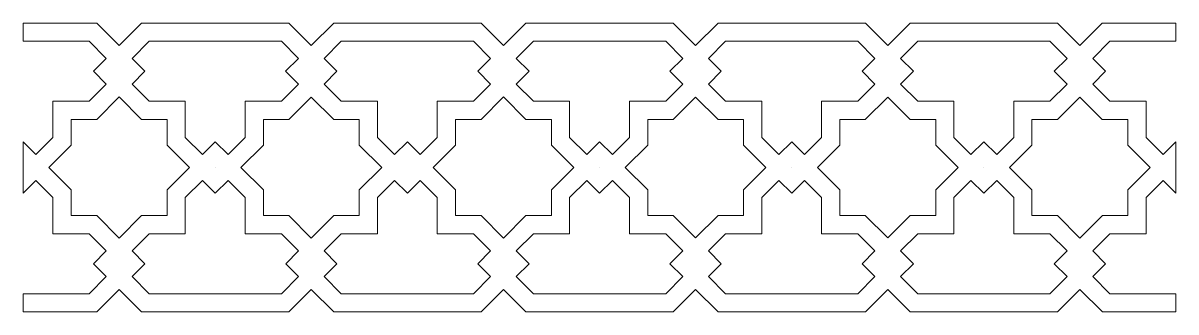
# Model space of a CAD drawing. Header units: inches. Extents: x 0.01 to 8.27, y -7.26 to -5.2.
import ezdxf

# ---------------------------------------------------------------- set-up
doc = ezdxf.new("R2010")
doc.units = ezdxf.units.IN
doc.header["$MEASUREMENT"] = 0
doc.layers.add('Layer 1', color=7, linetype='Continuous')

msp = doc.modelspace()

# ---------------------------------------------------------------- linework, layer by layer
at = {"layer": 'Layer 1', "lineweight": 0}
for points in [[(8.2678, -7.1316), (7.7942, -7.1316), (7.6716, -7.0089), (7.7635, -6.917), (7.6717, -6.8252), (7.7943, -6.7026), (8.0536, -6.7026), (8.0536, -6.443), (8.1758, -6.3208), (8.2678, -6.4126), (8.2678, -6.0448), (8.1758, -6.1367), (8.0533, -6.0141), (8.0533, -5.7546), (7.794, -5.7546), (7.6715, -5.6321), (7.7635, -5.5401), (7.6715, -5.4481), (7.794, -5.3257), (8.2678, -5.3257), (8.2678, -5.1954), (7.7401, -5.1954), (7.5794, -5.3561), (7.4187, -5.1954), (6.3632, -5.1954), (6.2026, -5.3561), (6.0419, -5.1954), (4.9864, -5.1954), (4.8257, -5.3561), (4.665, -5.1954), (3.6095, -5.1954), (3.4487, -5.3564), (3.2876, -5.1954), (2.2321, -5.1954), (2.0714, -5.3561), (1.9108, -5.1954), (0.8553, -5.1954), (0.6945, -5.3562), (0.5336, -5.1954), (0.0057, -5.1954), (0.0057, -5.3257), (0.4797, -5.3257), (0.6023, -5.4483), (0.5105, -5.5401), (0.6023, -5.6319), (0.4797, -5.7546), (0.2203, -5.7546), (0.2203, -6.0142), (0.0979, -6.1365), (0.0058, -6.0444), (0.0057, -6.0445), (0.0057, -6.4127), (0.0058, -6.4127), (0.0979, -6.3206), (0.2203, -6.443), (0.2203, -6.7026), (0.4797, -6.7026), (0.6023, -6.8253), (0.5105, -6.917), (0.6023, -7.0089), (0.4797, -7.1316), (0.0057, -7.1316), (0.0057, -7.2618), (0.5336, -7.2618), (0.6945, -7.1009), (0.8553, -7.2618), (1.9108, -7.2618), (2.0715, -7.1009), (2.2323, -7.2618), (3.2879, -7.2618), (3.4487, -7.1009), (3.6095, -7.2618), (4.665, -7.2618), (4.8257, -7.1011), (4.9864, -7.2618), (6.0419, -7.2618), (6.2026, -7.1011), (6.3632, -7.2618), (7.4187, -7.2618), (7.5796, -7.1009), (7.7404, -7.2618), (8.2678, -7.2618), (8.2678, -7.1316)], [(0.7866, -5.4483), (0.9092, -5.3257), (1.8569, -5.3257), (1.9793, -5.4481), (1.8874, -5.5401), (1.9793, -5.6321), (1.8568, -5.7546), (1.5975, -5.7546), (1.5975, -6.0142), (1.4751, -6.1365), (1.383, -6.0444), (1.291, -6.1365), (1.1686, -6.0141), (1.1686, -5.7546), (0.9092, -5.7546), (0.7866, -5.6319), (0.8783, -5.5401), (0.7866, -5.4483)], [(2.1636, -5.4481), (2.286, -5.3257), (3.2336, -5.3257), (3.3565, -5.4484), (3.2648, -5.5401), (3.3565, -5.6318), (3.2336, -5.7546), (2.9743, -5.7546), (2.9743, -6.0142), (2.852, -6.1364), (2.7601, -6.0444), (2.6679, -6.1367), (2.5453, -6.0141), (2.5453, -5.7546), (2.286, -5.7546), (2.1636, -5.6321), (2.2555, -5.5401), (2.1636, -5.4481)], [(3.5406, -5.4484), (3.6634, -5.3257), (4.6111, -5.3257), (4.7336, -5.4481), (4.6417, -5.5401), (4.7336, -5.6321), (4.6111, -5.7546), (4.3518, -5.7546), (4.3518, -6.0142), (4.2295, -6.1365), (4.1373, -6.0444), (4.0452, -6.1365), (3.9229, -6.0141), (3.9229, -5.7546), (3.6635, -5.7546), (3.5406, -5.6318), (3.6323, -5.5401), (3.5406, -5.4484)], [(4.9178, -5.4481), (5.0404, -5.3257), (5.9879, -5.3257), (6.1105, -5.4481), (6.0185, -5.5401), (6.1105, -5.6321), (5.9879, -5.7546), (5.7286, -5.7546), (5.7286, -6.0142), (5.6062, -6.1365), (5.5141, -6.0444), (5.422, -6.1365), (5.2996, -6.0141), (5.2996, -5.7546), (5.0404, -5.7546), (4.9178, -5.6321), (5.0098, -5.5401), (4.9178, -5.4481)], [(6.2946, -5.4481), (6.4171, -5.3257), (7.3649, -5.3257), (7.4873, -5.4481), (7.3953, -5.5401), (7.4873, -5.6321), (7.3649, -5.7546), (7.1055, -5.7546), (7.1055, -6.0142), (6.9831, -6.1365), (6.891, -6.0444), (6.7989, -6.1365), (6.6766, -6.0141), (6.6766, -5.7546), (6.4172, -5.7546), (6.2946, -5.6321), (6.3865, -5.5401), (6.2946, -5.4481)], [(0.5336, -6.5724), (0.3505, -6.5724), (0.3505, -6.3891), (0.19, -6.2286), (0.3505, -6.068), (0.3505, -5.8848), (0.5336, -5.8848), (0.6945, -5.7239), (0.8553, -5.8848), (1.0383, -5.8848), (1.0383, -6.068), (1.1989, -6.2286), (1.0383, -6.3891), (1.0383, -6.5724), (0.8553, -6.5724), (0.6945, -6.7333), (0.5336, -6.5724)], [(1.9108, -6.5724), (1.7277, -6.5724), (1.7277, -6.3891), (1.5673, -6.2286), (1.7277, -6.068), (1.7277, -5.8848), (1.9108, -5.8848), (2.0714, -5.7242), (2.2321, -5.8848), (2.4151, -5.8848), (2.4151, -6.068), (2.5759, -6.2287), (2.4154, -6.3891), (2.4154, -6.5724), (2.2323, -6.5724), (2.0715, -6.7332), (1.9108, -6.5724)], [(3.2878, -6.5724), (3.1048, -6.5724), (3.1048, -6.3891), (2.9442, -6.2286), (3.1045, -6.068), (3.1045, -5.8848), (3.2876, -5.8848), (3.4487, -5.7238), (3.6095, -5.8848), (3.7926, -5.8848), (3.7926, -6.068), (3.9531, -6.2286), (3.7926, -6.3891), (3.7926, -6.5724), (3.6095, -6.5724), (3.4487, -6.7333), (3.2878, -6.5724)], [(4.665, -6.5724), (4.482, -6.5724), (4.482, -6.3891), (4.3214, -6.2286), (4.482, -6.068), (4.482, -5.8848), (4.665, -5.8848), (4.8257, -5.7242), (4.9864, -5.8848), (5.1694, -5.8848), (5.1694, -6.068), (5.3299, -6.2286), (5.1694, -6.3891), (5.1694, -6.5724), (4.9864, -6.5724), (4.8257, -6.733), (4.665, -6.5724)], [(6.0418, -6.5724), (5.8588, -6.5724), (5.8588, -6.3891), (5.6983, -6.2286), (5.8588, -6.068), (5.8588, -5.8848), (6.0418, -5.8848), (6.2026, -5.7242), (6.3633, -5.8848), (6.5463, -5.8848), (6.5463, -6.068), (6.7068, -6.2286), (6.5463, -6.3891), (6.5463, -6.5724), (6.3633, -6.5724), (6.2026, -6.733), (6.0418, -6.5724)], [(7.4187, -6.5724), (7.2356, -6.5724), (7.2356, -6.3891), (7.0752, -6.2286), (7.2356, -6.068), (7.2356, -5.8848), (7.4187, -5.8848), (7.5794, -5.7242), (7.7401, -5.8848), (7.9232, -5.8848), (7.9232, -6.068), (8.0838, -6.2287), (7.9234, -6.3891), (7.9234, -6.5724), (7.7404, -6.5724), (7.5796, -6.7332), (7.4187, -6.5724)], [(0.0058, -6.2287), (0.0058, -6.2286), (0.0058, -6.2286), (0.0059, -6.2286), (0.0058, -6.2287)], [(1.383, -6.2286), (1.383, -6.2287), (1.383, -6.2286), (1.383, -6.2286), (1.383, -6.2286)], [(4.1374, -6.2286), (4.1373, -6.2287), (4.1373, -6.2286), (4.1373, -6.2286), (4.1374, -6.2286)], [(5.5141, -6.2286), (5.5141, -6.2287), (5.5141, -6.2286), (5.5141, -6.2286), (5.5141, -6.2286)], [(6.891, -6.2286), (6.891, -6.2287), (6.891, -6.2286), (6.891, -6.2286), (6.891, -6.2286)], [(1.9794, -7.0089), (1.8569, -7.1316), (0.9092, -7.1316), (0.7866, -7.0088), (0.8783, -6.917), (0.7866, -6.8253), (0.9092, -6.7026), (1.1686, -6.7026), (1.1686, -6.443), (1.291, -6.3207), (1.383, -6.4127), (1.4751, -6.3206), (1.5975, -6.443), (1.5975, -6.7026), (1.8568, -6.7026), (1.9794, -6.8252), (1.8877, -6.917), (1.9794, -7.0089)], [(3.3566, -7.0089), (3.2339, -7.1316), (2.2863, -7.1316), (2.1636, -7.0089), (2.2555, -6.917), (2.1636, -6.8252), (2.2863, -6.7026), (2.5456, -6.7026), (2.5456, -6.443), (2.6679, -6.3208), (2.7598, -6.4127), (2.852, -6.3205), (2.9746, -6.443), (2.9746, -6.7026), (3.2339, -6.7026), (3.3566, -6.8253), (3.2648, -6.917), (3.3566, -7.0089)], [(4.7336, -7.0091), (4.6111, -7.1316), (3.6634, -7.1316), (3.5407, -7.0088), (3.6326, -6.917), (3.5407, -6.8253), (3.6635, -6.7026), (3.9229, -6.7026), (3.9229, -6.443), (4.0452, -6.3207), (4.1373, -6.4127), (4.2295, -6.3206), (4.3518, -6.443), (4.3518, -6.7026), (4.6111, -6.7026), (4.7336, -6.8251), (4.6417, -6.917), (4.7336, -7.0091)], [(6.1105, -7.0091), (5.9879, -7.1316), (5.0404, -7.1316), (4.9178, -7.0091), (5.0098, -6.917), (4.9178, -6.8251), (5.0404, -6.7026), (5.2996, -6.7026), (5.2996, -6.443), (5.422, -6.3207), (5.5141, -6.4127), (5.6062, -6.3206), (5.7286, -6.443), (5.7286, -6.7026), (5.9879, -6.7026), (6.1105, -6.8251), (6.0185, -6.917), (6.1105, -7.0091)], [(7.4875, -7.0089), (7.3649, -7.1316), (6.4171, -7.1316), (6.2946, -7.0091), (6.3865, -6.917), (6.2946, -6.8251), (6.4172, -6.7026), (6.6766, -6.7026), (6.6766, -6.443), (6.7989, -6.3207), (6.891, -6.4127), (6.9831, -6.3206), (7.1055, -6.443), (7.1055, -6.7026), (7.3649, -6.7026), (7.4875, -6.8252), (7.3957, -6.917), (7.4875, -7.0089)]]:
    msp.add_lwpolyline(points, dxfattribs=at)

doc.saveas('drawing.dxf')
